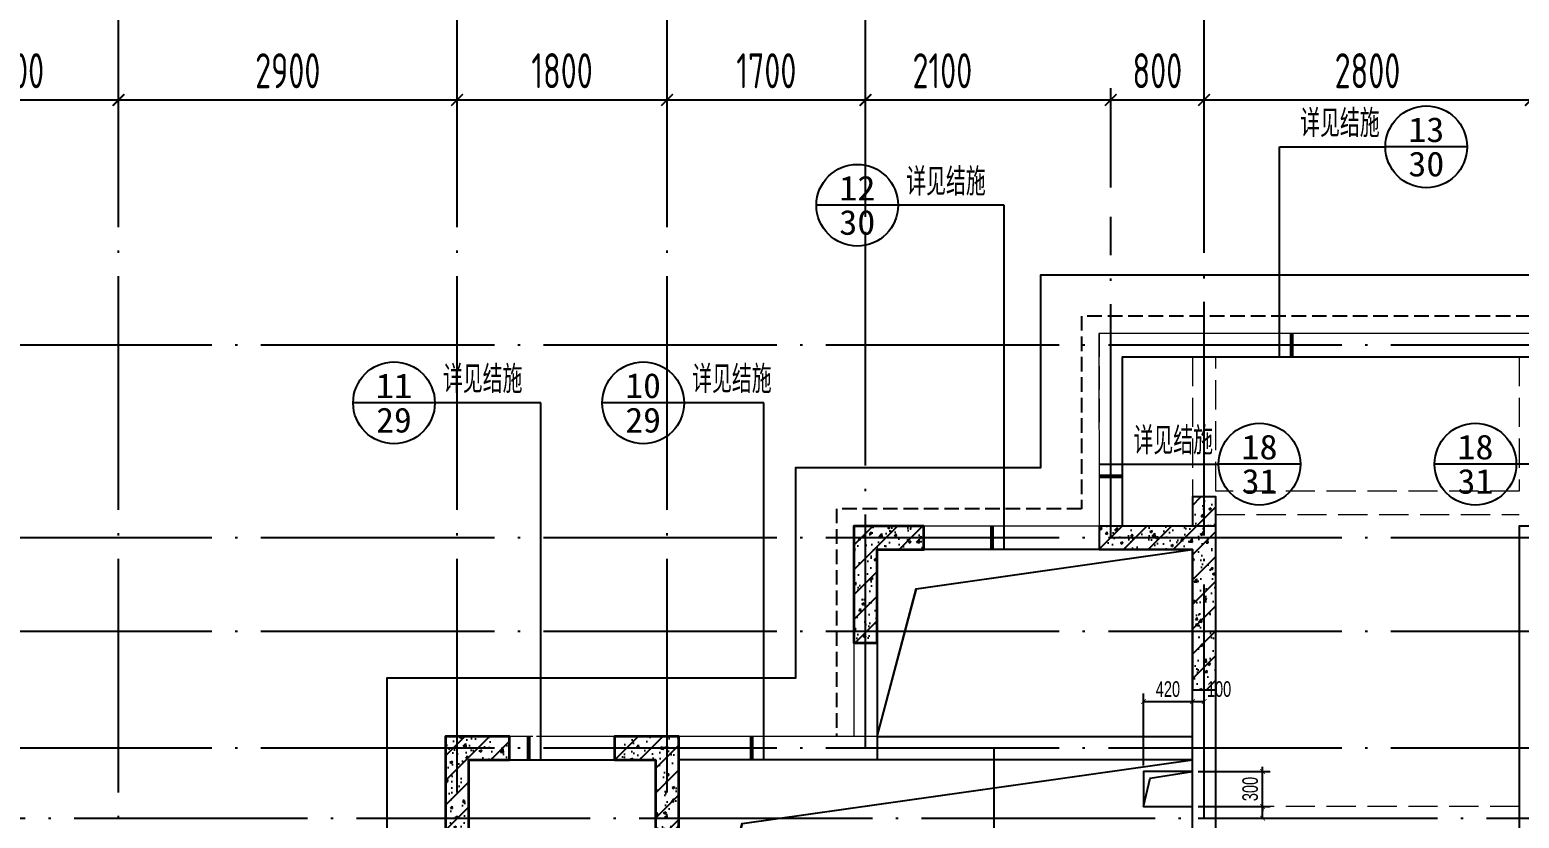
# Model space of a CAD drawing. Extents: x -655480 to 203344, y -294099 to 287156.
# Drawn here: x -191119 to -178358, y -205863 to -199113 of the extents above; entities that cross this region are included whole.
import ezdxf
from ezdxf.enums import TextEntityAlignment as Align

# ---------------------------------------------------------------- set-up
doc = ezdxf.new("R2010")
doc.units = 0
doc.header["$LTSCALE"] = 1000
for name, pattern in [('#P_--_20B1_001_t3$0$DASH', [0.35, 0.25, -0.1]), ('__DASH', [0.35, 0.25, -0.1]), ('DASH', [0.35, 0.25, -0.1]), ('DOTE', [2.42, 2, -0.2, 0.02, -0.2])]:
    doc.linetypes.add(name, pattern=pattern)
doc.layers.get('0').update_dxf_attribs({"linetype": 'CONTINUOUS'})
doc.layers.get('DEFPOINTS').update_dxf_attribs({"linetype": 'CONTINUOUS'})
for name, color, linetype in [('A-AXIS', 1, 'CONTINUOUS'), ('A-DOTE', 10, 'DOTE'), ('DIM_IDEN', 67, 'CONTINUOUS'), ('PUB_TEXT', 2, 'CONTINUOUS'), ('ROOF', 183, 'CONTINUOUS'), ('S-D洞口', 4, 'CONTINUOUS'), ('S-D洞口标注', 3, 'CONTINUOUS'), ('S-L主梁线', 4, 'DASH'), ('S-Q墙填充', 252, 'CONTINUOUS'), ('S-Q墙实线', 6, 'CONTINUOUS'), ('S-Y一般标注', 3, 'CONTINUOUS'), ('看线', 251, 'CONTINUOUS')]:
    doc.layers.add(name, color=color, linetype=linetype)
doc.layers.add('平面-看线', color=45, linetype='CONTINUOUS', lineweight=15)
doc.styles.add('_TCH_AXIS', font='COMPLEX', dxfattribs={"bigfont": 'GBCBIG'})
doc.styles.add('_TCH_LABEL', font='simhei.ttf')
doc.styles.add('TSSD_DIMENSION', font='Tssdeng.shx', dxfattribs={"width": 0.7, "bigfont": 'tssdchn.shx'})
doc.styles.add('结构文字', font='zstxt.shx', dxfattribs={"width": 0.7, "bigfont": 'zshz.shx'})
doc.dimstyles.new('STRUCK30', dxfattribs={"dimscale": 0.33333, "dimtxt": 400, "dimasz": 121, "dimexe": 200, "dimexo": 150, "dimgap": 115, "dimtad": 1, "dimdec": 0, "dimdsep": 46, "dimtxsty": '结构文字', "dimblk": 'ARCHTICK', "dimcen": 400, "dimclrd": 3, "dimclre": 3, "dimclrt": 7, "dimadec": 0, "dimazin": 0, "dimtfac": 1, "dimtdec": 0, "dimtix": 1, "dimtmove": 2, "dimatfit": 3, "dimldrblk": '_DIMX', "dimfxl": 1, "dimtolj": 1, "dimtzin": 0, "dimarcsym": 0})
doc.dimstyles.new('TSSD_100_100', dxfattribs={"dimtxt": 300, "dimasz": 100, "dimexe": 100, "dimexo": 250, "dimgap": 100, "dimtad": 1, "dimdec": 0, "dimzin": 0, "dimdsep": 46, "dimtxsty": 'TSSD_DIMENSION', "dimblk": 'ARCHTICK', "dimcen": 0, "dimdle": 100, "dimclrt": 7, "dimadec": 0, "dimazin": 0, "dimtfac": 1, "dimtdec": 0, "dimtix": 1, "dimtmove": 2, "dimatfit": 3, "dimldrblk": 'ARCHTICK', "dimfxl": 1, "dimtolj": 1, "dimtzin": 0, "dimarcsym": 0})
pattern_1 = [(50, (79242.38, 113232.59), (215.17805, -18.82564), [22.5, -247.5]), (355, (79242.38, 113232.6), (-41.6254, 225.6576), [18, -198]), (100.4514, (79260.31, 113231.02), (173.5528, 206.8319), [19.1221, -210.3426]), (46.1842, (79242.38, 113292.6), (320.1723, -49.6557), [33.75, -371.25]), (96.6356, (79269.06, 113288.45), (280.3988, 292.2354), [28.683, -315.514]), (351.1842, (79242.38, 113292.6), (280.3986, 292.2356), [27, -297]), (21, (79272.38, 113277.59), (179.0721, -120.78567), [22.5, -247.5]), (326, (79272.38, 113277.6), (72.9946, 217.545), [18, -198]), (71.4514, (79287.3, 113267.52), (252.0668, 96.75915), [19.1221, -210.3426]), (37.5, (79242.38, 113232.59), (3.64796, 99.86816), [0, -195.6, 0, -201, 0, -198.75]), (7.5, (79242.38, 113232.59), (78.92086, 118.32351), [0, -114.6, 0, -191.1, 0, -75.75]), (327.5, (79175.48, 113232.59), (160.14673, -6.76646), [0, -75, 0, -234, 0, -310.5]), (317.5, (79145.48, 113232.59), (174.95585, 30.0315), [0, -97.5, 0, -155.4, 0, -220.5]), (45, (79242.38, 113232.59), (-106.066, 106.066), [])]

# ---------------------------------------------------------------- blocks, each defined once
blk = doc.blocks.new('_ArchTick')
at = {"color": 0, "linetype": 'ByBlock', "const_width": 0.15}
blk.add_lwpolyline([(-0.5, -0.5), (0.5, 0.5)], dxfattribs=at)
blk = doc.blocks.new('*D150')
at = {"layer": 'DEFPOINTS', "color": 0, "transparency": 16777216}
for p in [(6400, 19250), (4600, 18250), (6400, 18250)]:
    blk.add_point(p, dxfattribs=at)
at = {"layer": 'S-Y一般标注', "color": 0, "lineweight": -2, "transparency": 16777216}
for p, q in [((4600, 18500), (4600, 19350)), ((6400, 18500), (6400, 19350)), ((4500, 19250), (6500, 19250))]:
    blk.add_line(p, q, dxfattribs=at)
at = {"layer": 'S-Y一般标注', "color": 0, "lineweight": -2, "transparency": 16777216, "xscale": 100, "yscale": 100, "zscale": 100, "rotation": 180}
blk.add_blockref('_ArchTick', (4600, 19250), dxfattribs=at)
at = {"layer": 'S-Y一般标注', "color": 0, "lineweight": -2, "transparency": 16777216, "xscale": 100, "yscale": 100, "zscale": 100}
blk.add_blockref('_ArchTick', (6400, 19250), dxfattribs=at)
at = {"layer": 'S-Y一般标注', "color": 7, "transparency": 16777216, "insert": (5500, 19500), "char_height": 300, "attachment_point": 5, "style": 'TSSD_DIMENSION'}
blk.add_mtext('\\A1;1800', dxfattribs=at)
blk = doc.blocks.new('*D151')
at = {"layer": 'DEFPOINTS', "color": 0, "transparency": 16777216}
for p in [(9300, 19250), (6400, 18250), (9300, 18250)]:
    blk.add_point(p, dxfattribs=at)
at = {"layer": 'S-Y一般标注', "color": 0, "lineweight": -2, "transparency": 16777216}
for p, q in [((6400, 18500), (6400, 19350)), ((9300, 18500), (9300, 19350)), ((6300, 19250), (9400, 19250))]:
    blk.add_line(p, q, dxfattribs=at)
at = {"layer": 'S-Y一般标注', "color": 0, "lineweight": -2, "transparency": 16777216, "xscale": 100, "yscale": 100, "zscale": 100, "rotation": 180}
blk.add_blockref('_ArchTick', (6400, 19250), dxfattribs=at)
at = {"layer": 'S-Y一般标注', "color": 0, "lineweight": -2, "transparency": 16777216, "xscale": 100, "yscale": 100, "zscale": 100}
blk.add_blockref('_ArchTick', (9300, 19250), dxfattribs=at)
at = {"layer": 'S-Y一般标注', "color": 7, "transparency": 16777216, "insert": (7850, 19500), "char_height": 300, "attachment_point": 5, "style": 'TSSD_DIMENSION'}
blk.add_mtext('\\A1;2900', dxfattribs=at)
blk = doc.blocks.new('*D152')
at = {"layer": 'DEFPOINTS', "color": 0, "transparency": 16777216}
for p in [(11100, 19250), (9300, 18250), (11100, 18250)]:
    blk.add_point(p, dxfattribs=at)
at = {"layer": 'S-Y一般标注', "color": 0, "lineweight": -2, "transparency": 16777216}
for p, q in [((9300, 18500), (9300, 19350)), ((11100, 18500), (11100, 19350)), ((9200, 19250), (11200, 19250))]:
    blk.add_line(p, q, dxfattribs=at)
at = {"layer": 'S-Y一般标注', "color": 0, "lineweight": -2, "transparency": 16777216, "xscale": 100, "yscale": 100, "zscale": 100, "rotation": 180}
blk.add_blockref('_ArchTick', (9300, 19250), dxfattribs=at)
at = {"layer": 'S-Y一般标注', "color": 0, "lineweight": -2, "transparency": 16777216, "xscale": 100, "yscale": 100, "zscale": 100}
blk.add_blockref('_ArchTick', (11100, 19250), dxfattribs=at)
at = {"layer": 'S-Y一般标注', "color": 7, "transparency": 16777216, "insert": (10200, 19500), "char_height": 300, "attachment_point": 5, "style": 'TSSD_DIMENSION'}
blk.add_mtext('\\A1;1800', dxfattribs=at)
blk = doc.blocks.new('*D153')
at = {"layer": 'DEFPOINTS', "color": 0, "transparency": 16777216}
for p in [(12800, 19250), (11100, 18250), (12800, 18250)]:
    blk.add_point(p, dxfattribs=at)
at = {"layer": 'S-Y一般标注', "color": 0, "lineweight": -2, "transparency": 16777216}
for p, q in [((11100, 18500), (11100, 19350)), ((12800, 18500), (12800, 19350)), ((11000, 19250), (12900, 19250))]:
    blk.add_line(p, q, dxfattribs=at)
at = {"layer": 'S-Y一般标注', "color": 0, "lineweight": -2, "transparency": 16777216, "xscale": 100, "yscale": 100, "zscale": 100, "rotation": 180}
blk.add_blockref('_ArchTick', (11100, 19250), dxfattribs=at)
at = {"layer": 'S-Y一般标注', "color": 0, "lineweight": -2, "transparency": 16777216, "xscale": 100, "yscale": 100, "zscale": 100}
blk.add_blockref('_ArchTick', (12800, 19250), dxfattribs=at)
at = {"layer": 'S-Y一般标注', "color": 7, "transparency": 16777216, "insert": (11950, 19500), "char_height": 300, "attachment_point": 5, "style": 'TSSD_DIMENSION'}
blk.add_mtext('\\A1;1700', dxfattribs=at)
blk = doc.blocks.new('*D154')
at = {"layer": 'DEFPOINTS', "color": 0, "transparency": 16777216}
for p in [(14900, 19250), (12800, 18250), (14900, 18250)]:
    blk.add_point(p, dxfattribs=at)
at = {"layer": 'S-Y一般标注', "color": 0, "lineweight": -2, "transparency": 16777216}
for p, q in [((12800, 18500), (12800, 19350)), ((14900, 18500), (14900, 19350)), ((12700, 19250), (15000, 19250))]:
    blk.add_line(p, q, dxfattribs=at)
at = {"layer": 'S-Y一般标注', "color": 0, "lineweight": -2, "transparency": 16777216, "xscale": 100, "yscale": 100, "zscale": 100, "rotation": 180}
blk.add_blockref('_ArchTick', (12800, 19250), dxfattribs=at)
at = {"layer": 'S-Y一般标注', "color": 0, "lineweight": -2, "transparency": 16777216, "xscale": 100, "yscale": 100, "zscale": 100}
blk.add_blockref('_ArchTick', (14900, 19250), dxfattribs=at)
at = {"layer": 'S-Y一般标注', "color": 7, "transparency": 16777216, "insert": (13458, 19500), "char_height": 300, "attachment_point": 5, "style": 'TSSD_DIMENSION'}
blk.add_mtext('\\A1;2100', dxfattribs=at)
blk = doc.blocks.new('*D155')
at = {"layer": 'DEFPOINTS', "color": 0, "transparency": 16777216}
for p in [(18500, 19250), (15700, 18250), (18500, 18250)]:
    blk.add_point(p, dxfattribs=at)
at = {"layer": 'S-Y一般标注', "color": 0, "lineweight": -2, "transparency": 16777216}
for p, q in [((15700, 18500), (15700, 19350)), ((18500, 18500), (18500, 19350)), ((15600, 19250), (18600, 19250))]:
    blk.add_line(p, q, dxfattribs=at)
at = {"layer": 'S-Y一般标注', "color": 0, "lineweight": -2, "transparency": 16777216, "xscale": 100, "yscale": 100, "zscale": 100, "rotation": 180}
blk.add_blockref('_ArchTick', (15700, 19250), dxfattribs=at)
at = {"layer": 'S-Y一般标注', "color": 0, "lineweight": -2, "transparency": 16777216, "xscale": 100, "yscale": 100, "zscale": 100}
blk.add_blockref('_ArchTick', (18500, 19250), dxfattribs=at)
at = {"layer": 'S-Y一般标注', "color": 7, "transparency": 16777216, "insert": (17100, 19500), "char_height": 300, "attachment_point": 5, "style": 'TSSD_DIMENSION'}
blk.add_mtext('\\A1;2800', dxfattribs=at)
blk = doc.blocks.new('*D183')
at = {"layer": 'DEFPOINTS', "color": 0, "transparency": 16777216}
for p in [(15700, 19250), (14900, 18250), (15700, 18250)]:
    blk.add_point(p, dxfattribs=at)
at = {"layer": 'S-Y一般标注', "color": 0, "lineweight": -2, "transparency": 16777216}
for p, q in [((14900, 18500), (14900, 19350)), ((15700, 18500), (15700, 19350)), ((14800, 19250), (15800, 19250))]:
    blk.add_line(p, q, dxfattribs=at)
at = {"layer": 'S-Y一般标注', "color": 0, "lineweight": -2, "transparency": 16777216, "xscale": 100, "yscale": 100, "zscale": 100, "rotation": 180}
blk.add_blockref('_ArchTick', (14900, 19250), dxfattribs=at)
at = {"layer": 'S-Y一般标注', "color": 0, "lineweight": -2, "transparency": 16777216, "xscale": 100, "yscale": 100, "zscale": 100}
blk.add_blockref('_ArchTick', (15700, 19250), dxfattribs=at)
at = {"layer": 'S-Y一般标注', "color": 7, "transparency": 16777216, "insert": (15300, 19500), "char_height": 300, "attachment_point": 5, "style": 'TSSD_DIMENSION'}
blk.add_mtext('\\A1;800', dxfattribs=at)
blk = doc.blocks.new('20210731.05472099')
at = {"layer": 'ROOF', "ltscale": 0.8}
for points in [[(21200, 3000), (21200, 8000), (19350, 8000), (19350, 10800), (15850, 10800), (15850, 12600), (13750, 12600), (13750, 14250), (8150, 14250), (8150, 12600), (6050, 12600), (6050, 10800), (2550, 10800), (2550, 8500), (1850, 8500)], [(8850, 12100), (8850, 13550), (13050, 13550), (13050, 12100), (12250, 12100), (12250, 9500), (14250, 9500), (14250, 10100), (18650, 10100), (18650, 7300), (20500, 7300), (20500, 3000), (14050, 3000), (14050, 1200), (7850, 1200), (7850, 3000), (2050, 3000), (2050, 7300), (3250, 7300), (3250, 10100), (4850, 10100), (4850, 7300), (9600, 7300)], [(9650, 8100), (9650, 12100), (8850, 12100)], [(9600, 7900), (9450, 7900), (9450, 11900), (6750, 11900), (6750, 10100), (5050, 10100), (5050, 7500), (9600, 7500)]]:
    blk.add_lwpolyline(points, dxfattribs=at)
at = {"layer": '平面-看线', "linetype": 'DASH', "ltscale": 0.8}
blk.add_lwpolyline([(20900, 3000), (20700, 3000), (20700, 7500), (18850, 7500), (18850, 10300), (15350, 10300), (15350, 12100), (13250, 12100), (13250, 13750), (8650, 13750), (8650, 12100), (6550, 12100), (6550, 10300), (3050, 10300), (3050, 8400)], dxfattribs=at)
at = {"layer": '看线', "color": 202, "linetype": '#P_--_20B1_001_t3$0$DASH', "ltscale": 0.5}
blk.add_lwpolyline([(15500, 10300), (15500, 12250), (13400, 12250), (13400, 13900), (8500, 13900), (8500, 12250), (6400, 12250), (6400, 10300)], dxfattribs=at)
blk = doc.blocks.new('20210807.15294921')
at = {"layer": 'S-Q墙填充'}
h = blk.add_hatch(dxfattribs=at)
h.set_pattern_fill('ARMORED', color=252, scale=30, style=0)
h.set_pattern_definition([(50, (73980.54, 281268.66), (215.17805, -18.82564), [22.5, -247.5]), (355, (73980.54, 281268.66), (-41.6254, 225.65764), [18, -198]), (100.4514, (73998.48, 281267.1), (173.55281, 206.83186), [19.12206, -210.34263]), (46.1842, (73980.54, 281328.66), (320.1723, -49.6557), [33.75, -371.25]), (96.6356, (74007.23, 281324.53), (280.3988, 292.23536), [28.6831, -315.5139]), (351.1842, (73980.54, 281328.66), (280.3986, 292.2356), [27, -297]), (21, (74010.54, 281313.66), (179.07212, -120.78567), [22.5, -247.5]), (326, (74010.54, 281313.66), (72.9946, 217.54501), [18, -198]), (71.4514, (74025.47, 281303.6), (252.06679, 96.75915), [19.12206, -210.34263]), (37.5, (73980.544, 281268.66), (3.647957, 99.868156), [0, -195.6, 0, -201, 0, -198.75]), (7.5, (73980.54, 281268.66), (78.92086, 118.323514), [0, -114.6, 0, -191.1, 0, -75.75]), (327.5, (73913.644, 281268.66), (160.14673, -6.766462), [0, -75, 0, -234, 0, -310.5]), (317.5, (73883.64, 281268.66), (174.95585, 30.031495), [0, -97.5, 0, -155.4, 0, -220.5]), (45, (73980.54, 281268.66), (-106.06602, 106.06602), [])])
h.paths.add_polyline_path([(69516, 67840), (69516, 68190), (69316, 68190), (69316, 67940), (68516, 67940), (68516, 67740), (69316, 67740), (69316, 66540), (69516, 66540)])
h = blk.add_hatch(dxfattribs=at)
h.set_pattern_fill('ARMORED', color=252, scale=30, style=0)
h.set_pattern_definition(pattern_1)
h.paths.add_polyline_path([(66616, 66940), (66616, 67740), (67016, 67740), (67016, 67940), (66416, 67940), (66416, 66940)])
h = blk.add_hatch(dxfattribs=at)
h.set_pattern_fill('ARMORED', color=252, scale=30, style=0)
h.set_pattern_definition(pattern_1)
h.paths.add_polyline_path([(63116, 65940), (63466, 65940), (63466, 66140), (62916, 66140), (62916, 63140), (63116, 63140)])
h = blk.add_hatch(dxfattribs=at)
h.set_pattern_fill('ARMORED', color=252, scale=30, style=0)
h.set_pattern_definition(pattern_1)
h.paths.add_polyline_path([(64716, 65940), (64716, 65040), (64916, 65040), (64916, 66140), (64366, 66140), (64366, 65940)])
at = {"layer": 'S-D洞口', "color": 5}
for points in [[(66616, 66140), (69316, 66140), (69316, 67740), (66616, 67740), (66616, 66140), (66951, 67405), (69316, 67740)], [(64916, 63340), (69316, 63340), (69316, 65940), (64916, 65940), (64916, 63340), (65460, 65395), (69316, 65940)]]:
    blk.add_lwpolyline(points, dxfattribs=at)
at = {"layer": 'S-L主梁线', "linetype": 'ByBlock', "lineweight": 18}
for p, q in [((69416, 69590), (68515, 69589)), ((68515, 69589), (68516, 67940)), ((72215, 69590), (69416, 69590)), ((68516, 67940), (67016, 67940)), ((67016, 67740), (68516, 67740)), ((66416, 66940), (66416, 66140)), ((66616, 66140), (66616, 66940)), ((69316, 66540), (69316, 66140)), ((66516, 66140), (64916, 66140)), ((69316, 66140), (66516, 66140)), ((64916, 65940), (66516, 65940)), ((66516, 65940), (69316, 65940)), ((69316, 65940), (69316, 65440))]:
    blk.add_line(p, q, dxfattribs=at)
at = {"layer": 'S-L主梁线', "linetype": '__DASH', "lineweight": 18}
for p, q in [((68715, 69389), (69316, 69390)), ((68716, 67940), (68715, 69389)), ((69316, 69390), (69316, 68190)), ((69516, 69390), (72115, 69390)), ((69516, 68240), (69516, 69390)), ((72115, 69390), (72116, 68240)), ((72116, 68240), (69516, 68240)), ((69516, 68040), (72116, 68040)), ((69516, 66040), (69516, 66540)), ((64366, 66140), (63466, 66140)), ((69516, 65540), (69516, 66040)), ((63466, 65940), (64366, 65940)), ((72116, 65540), (69516, 65540))]:
    blk.add_line(p, q, dxfattribs=at)
at = {"layer": 'S-Q墙实线'}
blk.add_lwpolyline([(69516, 67840), (69516, 68190), (69316, 68190), (69316, 67940), (68516, 67940), (68516, 67740), (69316, 67740), (69316, 66540), (69516, 66540), (69516, 67840)], dxfattribs=at)
at = {"layer": 'S-Q墙实线', "lineweight": 35}
for points in [[(66616, 66940), (66616, 67740), (67016, 67740), (67016, 67940), (66416, 67940), (66416, 66940)], [(63116, 65940), (63466, 65940), (63466, 66140), (62916, 66140), (62916, 63140), (63116, 63140)], [(64716, 65940), (64716, 65040), (64916, 65040), (64916, 66140), (64366, 66140), (64366, 65940)]]:
    blk.add_lwpolyline(points, close=True, dxfattribs=at)
blk = doc.blocks.new('*D1421')
at = {"layer": 'DEFPOINTS', "color": 0, "transparency": 16777216}
for p in [(-181158, -205463), (-180558, -205463), (-181158, -205763)]:
    blk.add_point(p, dxfattribs=at)
at = {"layer": 'S-D洞口标注', "color": 3, "lineweight": -2, "transparency": 16777216}
for p, q in [((-180558, -205463), (-180558, -205422)), ((-181108, -205463), (-180492, -205463)), ((-180558, -205763), (-180558, -205463)), ((-181108, -205763), (-180492, -205763)), ((-180558, -205763), (-180558, -205803))]:
    blk.add_line(p, q, dxfattribs=at)
at = {"layer": 'S-D洞口标注', "color": 3, "lineweight": -2, "transparency": 16777216, "xscale": 40.33293, "yscale": 40.33293, "zscale": 40.33293}
for p, rotation in [((-180558, -205463), 270), ((-180558, -205763), 90)]:
    blk.add_blockref('_ArchTick', p, dxfattribs=dict(at, rotation=rotation))
at = {"layer": 'S-D洞口标注', "color": 7, "transparency": 16777216, "insert": (-180663, -205613), "char_height": 133.3, "attachment_point": 5, "rotation": 90, "style": '结构文字'}
blk.add_mtext('\\A1;300', dxfattribs=at)
blk = doc.blocks.new('_DIMX')
blk.add_line((-150, 0), (150, 0))
at = {"const_width": 50}
blk.add_lwpolyline([(-70, -70), (70, 70)], dxfattribs=at)
blk = doc.blocks.new('*D1422')
at = {"layer": 'DEFPOINTS', "color": 0, "transparency": 16777216}
for p in [(-181158, -204863), (-181578, -205463), (-181158, -205462)]:
    blk.add_point(p, dxfattribs=at)
at = {"layer": 'S-D洞口标注', "color": 3, "lineweight": -2, "transparency": 16777216}
for p, q in [((-181578, -205413), (-181578, -204796)), ((-181158, -205412), (-181158, -204796)), ((-181578, -204863), (-181158, -204863))]:
    blk.add_line(p, q, dxfattribs=at)
at = {"layer": 'S-D洞口标注', "color": 3, "lineweight": -2, "transparency": 16777216, "xscale": 40.33293, "yscale": 40.33293, "zscale": 40.33293, "rotation": 180}
blk.add_blockref('_ArchTick', (-181578, -204863), dxfattribs=at)
at = {"layer": 'S-D洞口标注', "color": 3, "lineweight": -2, "transparency": 16777216, "xscale": 40.33293, "yscale": 40.33293, "zscale": 40.33293}
blk.add_blockref('_ArchTick', (-181158, -204863), dxfattribs=at)
at = {"layer": 'S-D洞口标注', "color": 7, "transparency": 16777216, "insert": (-181368, -204758), "char_height": 133.3, "attachment_point": 5, "style": '结构文字'}
blk.add_mtext('\\A1;420', dxfattribs=at)
blk = doc.blocks.new('*D1423')
at = {"layer": 'DEFPOINTS', "color": 0, "transparency": 16777216}
for p in [(-181058, -204863), (-181158, -205462), (-181058, -205462)]:
    blk.add_point(p, dxfattribs=at)
at = {"layer": 'S-D洞口标注', "color": 3, "lineweight": -2, "transparency": 16777216}
for p, q in [((-181158, -205412), (-181158, -204796)), ((-181058, -205412), (-181058, -204796)), ((-181158, -204863), (-181058, -204863))]:
    blk.add_line(p, q, dxfattribs=at)
at = {"layer": 'S-D洞口标注', "color": 3, "lineweight": -2, "transparency": 16777216, "xscale": 40.33293, "yscale": 40.33293, "zscale": 40.33293, "rotation": 180}
blk.add_blockref('_ArchTick', (-181158, -204863), dxfattribs=at)
at = {"layer": 'S-D洞口标注', "color": 3, "lineweight": -2, "transparency": 16777216, "xscale": 40.33293, "yscale": 40.33293, "zscale": 40.33293}
blk.add_blockref('_ArchTick', (-181058, -204863), dxfattribs=at)
at = {"layer": 'S-D洞口标注', "color": 7, "transparency": 16777216, "insert": (-180930, -204758), "char_height": 133.3, "attachment_point": 5, "style": '结构文字'}
blk.add_mtext('\\A1;100', dxfattribs=at)
blk = doc.blocks.new('*D1424')
at = {"layer": 'DEFPOINTS', "color": 0, "transparency": 16777216}
for p in [(-181158, -205763), (-180558, -205763), (-181158, -205863)]:
    blk.add_point(p, dxfattribs=at)
at = {"layer": 'S-D洞口标注', "color": 3, "lineweight": -2, "transparency": 16777216}
for p, q in [((-181108, -205763), (-180492, -205763)), ((-180558, -205863), (-180558, -205763)), ((-181108, -205863), (-180492, -205863))]:
    blk.add_line(p, q, dxfattribs=at)
at = {"layer": 'S-D洞口标注', "color": 3, "lineweight": -2, "transparency": 16777216, "xscale": 40.33293, "yscale": 40.33293, "zscale": 40.33293}
for p, rotation in [((-180558, -205763), 90), ((-180558, -205863), 270)]:
    blk.add_blockref('_ArchTick', p, dxfattribs=dict(at, rotation=rotation))
at = {"layer": 'S-D洞口标注', "color": 7, "transparency": 16777216, "insert": (-180608, -206105), "char_height": 133.3, "attachment_point": 5, "rotation": 90, "style": '结构文字'}
blk.add_mtext('\\A1;100', dxfattribs=at)
blk = doc.blocks.new('20210811.10013268')
at = {"layer": 'DIM_IDEN'}
for p, q in [((11798, 16753), (12707, 16753)), ((11798, 14955), (11798, 16753)), ((13407, 16753), (12707, 16753)), ((8532, 16253), (7832, 16253)), ((9441, 16253), (8532, 16253)), ((9441, 13305), (9441, 16253)), ((4563, 14561), (3863, 14561)), ((5472, 14561), (4563, 14561)), ((5472, 11505), (5472, 14561)), ((6698, 14561), (5998, 14561)), ((7383, 14561), (6698, 14561)), ((7383, 11505), (7383, 14561)), ((10253, 14036), (10507, 14036)), ((10507, 14036), (11278, 14036)), ((11978, 14036), (11278, 14036)), ((13828, 14036), (13128, 14036)), ((14599, 14036), (13828, 14036))]:
    blk.add_line(p, q, dxfattribs=at)
at = {"layer": 'DIM_IDEN', "const_width": 35}
for points in [[(11903, 14955), (11903, 15155)], [(10253, 13931), (10453, 13931)], [(9336, 13305), (9336, 13505)], [(5367, 11505), (5367, 11705)], [(7278, 11505), (7278, 11705)]]:
    blk.add_lwpolyline(points, dxfattribs=at)
at = {"layer": 'DIM_IDEN'}
for centre in [(13057, 16753), (8182, 16253), (4213, 14561), (6348, 14561), (11628, 14036), (13478, 14036)]:
    blk.add_circle(centre, 350, dxfattribs=at)
at = {"layer": 'PUB_TEXT', "style": '_TCH_AXIS'}
for p in [(11977, 16836), (8602, 16336), (4633, 14645), (6768, 14645), (10549, 14119)]:
    blk.add_text('详见结施', height=236.3, dxfattribs=at).set_placement(p)
at = {"layer": 'PUB_TEXT', "style": '_TCH_LABEL'}
for s, height, width, p, p2 in [('13', 212.7, 1.00565, (12903, 16794), (13211, 16794)), ('30', 212.7, 1.00565, (12903, 16500), (13211, 16500)), ('12', 211.6, 1.022989, (8027, 16294), (8338, 16294)), ('30', 212.7, 1.00565, (8028, 16000), (8336, 16000)), ('11', 210.8, 1.034884, (4056, 14602), (4370, 14602)), ('10', 213.8, 0.988889, (6196, 14602), (6500, 14602)), ('29', 213.8, 0.988889, (4061, 14307), (4365, 14307)), ('29', 213.8, 0.988889, (6196, 14307), (6500, 14307)), ('18', 212, 1.017143, (11473, 14077), (11783, 14077)), ('18', 212, 1.017143, (13323, 14077), (13633, 14077)), ('31', 212.7, 1.00565, (11475, 13783), (11782, 13783)), ('31', 212.7, 1.00565, (13324, 13783), (13631, 13783))]:
    blk.add_text(s, height=height, dxfattribs=dict(at, width=width)).set_placement(p, p2, align=Align.FIT)
blk = doc.blocks.new('20210726.16395156')
at = {"layer": 'A-AXIS'}
for p, q in [((6400, 18249.9), (6400, 21049.9)), ((9300, 18249.9), (9300, 21049.9)), ((11100, 18249.9), (11100, 21049.9)), ((12800, 18249.9), (12800, 21049.9)), ((15700, 18249.9), (15700, 21049.9))]:
    blk.add_line(p, q, dxfattribs=at)
at = {"layer": 'A-DOTE'}
for p, q in [((6400, 10900), (6400, 18249.9)), ((9300, 10900), (9300, 18249.9)), ((11100, 10900), (11100, 18249.9)), ((12800, 13700), (12800, 18249.9)), ((14900, 15500), (14900, 18249.9)), ((15700, 13100.3), (15700, 18249.9)), ((55600, 17150), (3600, 17150)), ((55600, 15500), (3600, 15500)), ((55600, 14700), (3600, 14700)), ((55600, 13700), (3600, 13700)), ((13900.2, 13700), (13900, 3600)), ((3600, 13100.3), (55600, 13100.3))]:
    blk.add_line(p, q, dxfattribs=at)
at = {"layer": 'S-Y一般标注'}
for base, p1, p2, picture, middle in [((6400, 19249.9), (4600, 18249.9), (6400, 18249.9), '*D150', (5500, 19499.9)), ((9300, 19249.9), (6400, 18249.9), (9300, 18249.9), '*D151', (7850, 19499.9)), ((11100, 19249.9), (9300, 18249.9), (11100, 18249.9), '*D152', (10200, 19499.9)), ((12800, 19249.9), (11100, 18249.9), (12800, 18249.9), '*D153', (11950, 19499.9)), ((15700, 19249.9), (14900, 18249.9), (15700, 18249.9), '*D183', (15300, 19499.9)), ((18500, 19249.9), (15700, 18249.9), (18500, 18249.9), '*D155', (17100, 19499.9))]:
    dim = blk.add_linear_dim(base=base, p1=p1, p2=p2, dimstyle='TSSD_100_100', dxfattribs=at)
    dim.commit()
    dim.dimension.update_dxf_attribs({"geometry": picture, "text_midpoint": middle})
dim = blk.add_linear_dim(base=(14900, 19249.9), p1=(12800, 18249.9), p2=(14900, 18249.9), dimstyle='TSSD_100_100', dxfattribs=at)
dim.commit()
dim.dimension.update_dxf_attribs({"geometry": '*D154', "text_midpoint": (13458.1, 19499.9), "dimtype": 160})

msp = doc.modelspace()

# ---------------------------------------------------------------- linework, layer by layer
at = {"layer": 'S-D洞口', "color": 5}
for points in [[(-183858.47, -205163.03), (-181158.47, -205163.03), (-181158.47, -203563.03), (-183858.47, -203563.03), (-183858.47, -205163.03), (-183523.59, -203897.92), (-181158.47, -203563.03)], [(-185558.46, -207963.03), (-181158.47, -207963.03), (-181158.47, -205363.03), (-185558.46, -205363.03), (-185558.46, -207963.03), (-185013.7, -205907.79), (-181158.47, -205363.03)], [(-181578.47, -205762.76), (-181158.47, -205762.76), (-181158.47, -205462.76), (-181578.47, -205462.76), (-181578.47, -205762.76), (-181520.14, -205521.1), (-181158.47, -205462.76)]]:
    msp.add_lwpolyline(points, dxfattribs=at)

# ---------------------------------------------------------------- block references
at = {"layer": 'A-DOTE'}
msp.add_blockref('20210726.16395156', (-196758.47, -218963.08), dxfattribs=at)
at = {"layer": 'PUB_TEXT'}
msp.add_blockref('20210811.10013268', (-192211.51, -216867.66), dxfattribs=at)
at = {"layer": 'ROOF'}
msp.add_blockref('20210731.05472099', (-190608.47, -215463.03), dxfattribs=at)
at = {"layer": 'S-Q墙填充'}
msp.add_blockref('20210807.15294921', (-250474.11, -271302.58), dxfattribs=at)

# ---------------------------------------------------------------- dimensions: what is measured, and where the dimension line sits
at = {"layer": 'S-D洞口标注'}
dim = msp.add_linear_dim(base=(-181158.47, -204862.76), p1=(-181578.47, -205462.76), p2=(-181158.47, -205462.16), dimstyle='STRUCK30', dxfattribs=at)
dim.commit()
dim.dimension.update_dxf_attribs({"geometry": '*D1422', "text_midpoint": (-181368.47, -204757.76)})
dim = msp.add_linear_dim(base=(-181058.48, -204862.76), p1=(-181158.47, -205462.16), p2=(-181058.48, -205462.16), dimstyle='STRUCK30', dxfattribs=at)
dim.commit()
dim.dimension.update_dxf_attribs({"geometry": '*D1423', "text_midpoint": (-180929.59, -204757.76), "dimtype": 160})
dim = msp.add_linear_dim(base=(-180558.47, -205462.76), p1=(-181158.47, -205762.76), p2=(-181158.47, -205462.76), angle=90, dimstyle='STRUCK30', dxfattribs=at)
dim.commit()
dim.dimension.update_dxf_attribs({"geometry": '*D1421', "text_midpoint": (-180663.47, -205612.76)})
dim = msp.add_linear_dim(base=(-180558.47, -205762.76), p1=(-181158.47, -205862.76), p2=(-181158.47, -205762.76), angle=90, dimstyle='STRUCK30', dxfattribs=at)
dim.commit()
dim.dimension.update_dxf_attribs({"geometry": '*D1424', "text_midpoint": (-180608.47, -206104.69), "dimtype": 160})

doc.saveas('drawing.dxf')
